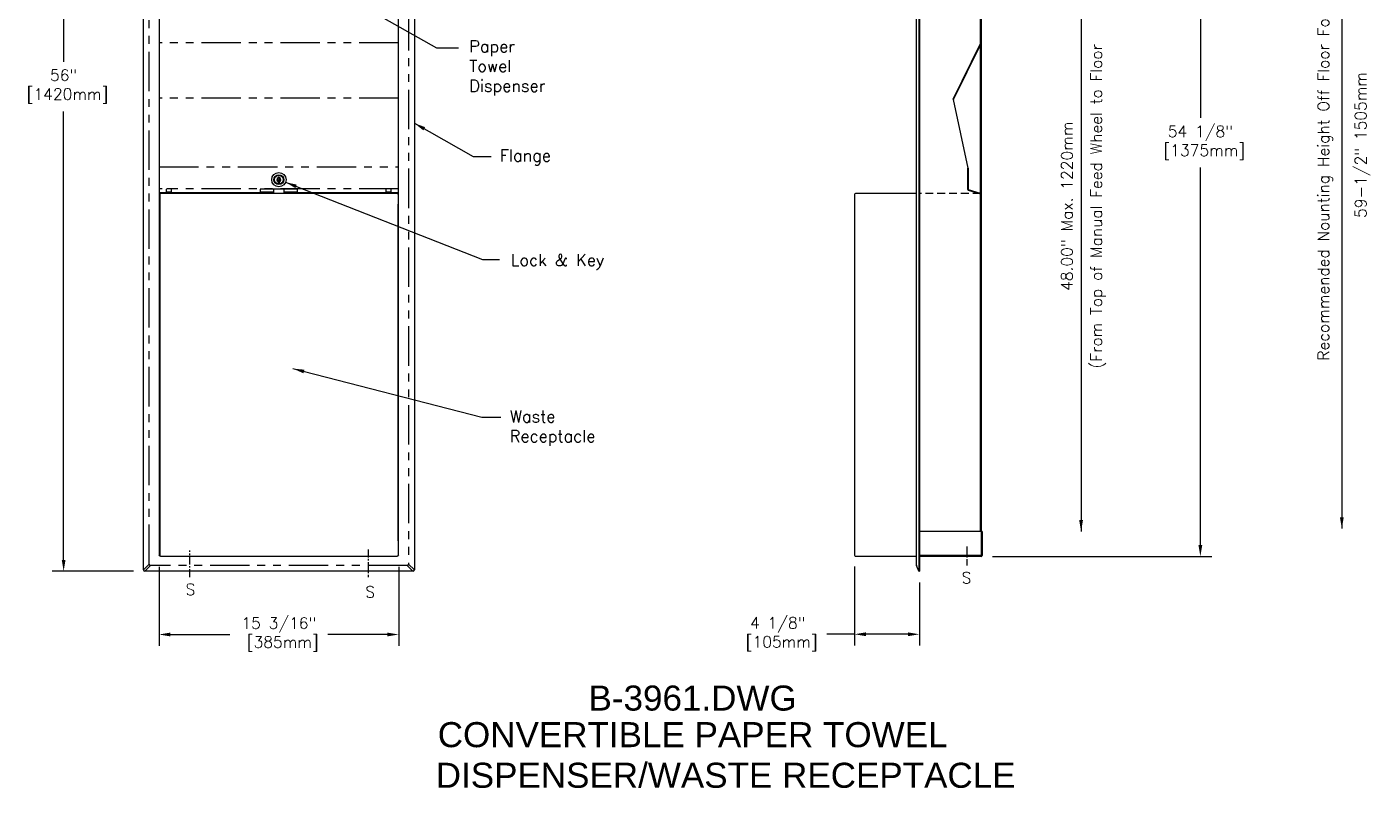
# Model space of a CAD drawing. Extents: x -16 to 69.2, y -29.7 to 56.4.
# Drawn here: x -16 to 69.2, y -29.7 to 18.5 of the extents above; entities that cross this region are included whole.
import ezdxf
from ezdxf.enums import TextEntityAlignment as Align

# ---------------------------------------------------------------- set-up
doc = ezdxf.new("R2010")
doc.units = 0
doc.header["$MEASUREMENT"] = 0
doc.header["$PDSIZE"] = -1
for name, pattern in [('CENTERX2', [0.8, 0.5, -0.1, 0.1, -0.1]), ('HIDDENX2', [0.75, 0.5, -0.25]), ('PHANTOMX2', [5, 2.5, -0.5, 0.5, -0.5, 0.5, -0.5])]:
    doc.linetypes.add(name, pattern=pattern)
doc.layers.get('0').update_dxf_attribs({"linetype": 'CONTINUOUS'})
doc.layers.get('DEFPOINTS').update_dxf_attribs({"linetype": 'CONTINUOUS'})
for name, color, linetype in [('OBJECT', 4, 'CONTINUOUS'), ('OBJECT_DIM', 1, 'CONTINUOUS'), ('TEXT', 2, 'CONTINUOUS')]:
    doc.layers.add(name, color=color, linetype=linetype)
doc.styles.add('ARIAL_5', font='arial.ttf', dxfattribs={"height": 5})
doc.styles.get("Standard").update_dxf_attribs({"font": 'romans.shx'})
doc.dimstyles.get("Standard").update_dxf_attribs({"dimtxt": 0.72, "dimasz": 0.72, "dimexe": 0.72, "dimexo": 0.72, "dimgap": 0.36, "dimtad": 0, "dimtih": 1, "dimtoh": 1, "dimdec": 4, "dimzin": 0, "dimtxsty": 'STANDARD', "dimcen": 0.09, "dimazin": 3, "dimtfac": 1, "dimtdec": 4, "dimtofl": 0, "dimtmove": 0, "dimatfit": 3, "dimtolj": 1, "dimtzin": 0})

# ---------------------------------------------------------------- blocks, each defined once
blk = doc.blocks.new('*D3')
at = {"layer": 'DEFPOINTS', "color": 0, "linetype": 'CONTINUOUS'}
for p in [(-8.553, 40.012), (-13.708, -15.991), (-8.553, -15.991)]:
    blk.add_point(p, dxfattribs=at)
at = {"layer": 'OBJECT_DIM', "color": 0, "linetype": 'CONTINUOUS'}
for p, q in [((-9.273, 40.012), (-14.428, 40.012)), ((-13.708, 39.292), (-13.708, 16.338)), ((-13.708, -15.271), (-13.708, 13.184)), ((-9.273, -15.991), (-14.428, -15.991))]:
    blk.add_line(p, q, dxfattribs=at)
for points in [[(-13.828, 39.292), (-13.588, 39.292), (-13.708, 40.012)], [(-13.828, -15.271), (-13.588, -15.271), (-13.708, -15.991)]]:
    blk.add_solid(points, dxfattribs=at)
at = {"layer": 'OBJECT_DIM', "color": 0, "linetype": 'CONTINUOUS', "insert": (-13.708, 14.761), "char_height": 0.72, "attachment_point": 5}
blk.add_mtext('\\A1;56"\\P [1420mm]', dxfattribs=at)
blk = doc.blocks.new('*D7')
at = {"layer": 'DEFPOINTS', "color": 0, "linetype": 'CONTINUOUS'}
for p in [(-7.658, -14.991), (7.544, -14.991), (-7.658, -20.002)]:
    blk.add_point(p, dxfattribs=at)
at = {"layer": 'OBJECT_DIM', "color": 0, "linetype": 'CONTINUOUS'}
for p, q in [((-7.658, -15.711), (-7.658, -20.722)), ((7.544, -15.711), (7.544, -20.722)), ((-6.938, -20.002), (-3.16, -20.002)), ((6.824, -20.002), (3.046, -20.002))]:
    blk.add_line(p, q, dxfattribs=at)
for points in [[(-6.938, -19.882), (-6.938, -20.122), (-7.658, -20.002)], [(6.824, -19.882), (6.824, -20.122), (7.544, -20.002)]]:
    blk.add_solid(points, dxfattribs=at)
at = {"layer": 'OBJECT_DIM', "color": 0, "linetype": 'CONTINUOUS', "insert": (-0.057, -20.002), "char_height": 0.72, "attachment_point": 5}
blk.add_mtext('\\A1;15 3/16"\\P [385mm]', dxfattribs=at)
blk = doc.blocks.new('*D11')
at = {"layer": 'DEFPOINTS', "color": 0, "linetype": 'CONTINUOUS'}
for p in [(44.48, 39.076), (44.48, -15.055), (58.39, -15.055)]:
    blk.add_point(p, dxfattribs=at)
at = {"layer": 'OBJECT_DIM', "color": 0, "linetype": 'CONTINUOUS'}
for p, q in [((45.2, 39.076), (59.11, 39.076)), ((58.39, 38.356), (58.39, 12.771)), ((58.39, -14.335), (58.39, 9.617)), ((45.2, -15.055), (59.11, -15.055))]:
    blk.add_line(p, q, dxfattribs=at)
for points in [[(58.27, 38.356), (58.51, 38.356), (58.39, 39.076)], [(58.27, -14.335), (58.51, -14.335), (58.39, -15.055)]]:
    blk.add_solid(points, dxfattribs=at)
at = {"layer": 'OBJECT_DIM', "color": 0, "linetype": 'CONTINUOUS', "insert": (58.39, 11.194), "char_height": 0.72, "attachment_point": 5}
blk.add_mtext('\\A1;54 1/8"\\P [1375mm]', dxfattribs=at)
blk = doc.blocks.new('*D12')
at = {"layer": 'DEFPOINTS', "color": 0, "linetype": 'CONTINUOUS'}
for p in [(36.452, -14.974), (40.572, -15.979), (40.572, -19.988)]:
    blk.add_point(p, dxfattribs=at)
at = {"layer": 'OBJECT_DIM', "color": 0, "linetype": 'CONTINUOUS'}
for p, q in [((36.452, -15.694), (36.452, -20.708)), ((40.572, -16.699), (40.572, -20.708)), ((36.452, -19.988), (34.69, -19.988)), ((39.852, -19.988), (37.172, -19.988))]:
    blk.add_line(p, q, dxfattribs=at)
for points in [[(37.172, -19.868), (37.172, -20.108), (36.452, -19.988)], [(39.852, -19.868), (39.852, -20.108), (40.572, -19.988)]]:
    blk.add_solid(points, dxfattribs=at)
at = {"layer": 'OBJECT_DIM', "color": 0, "linetype": 'CONTINUOUS', "insert": (31.587, -19.988), "char_height": 0.72, "attachment_point": 5}
blk.add_mtext('\\A1;4 1/8"\\P [105mm]', dxfattribs=at)
blk = doc.blocks.new('TBLK_TX')

msp = doc.modelspace()

# ---------------------------------------------------------------- linework, layer by layer
at = {"layer": 'OBJECT', "linetype": 'CONTINUOUS'}
for p, q in [((-8.65046, -15.89423), (-8.65046, 39.91462)), ((8.53704, 39.91462), (8.53704, -15.89423)), ((40.38475, -15.53087), (40.38475, 39.55126)), ((40.54276, 39.91462), (40.54276, -15.89423)), ((40.57225, 39.91794), (40.57225, -15.89756)), ((44.44875, -13.46531), (44.44875, 37.48569)), ((44.50975, -13.46529), (44.50975, 37.48567)), ((-7.65046, 22.51169), (-7.65046, -14.96231)), ((7.53704, -14.96231), (7.53704, 22.07614)), ((42.71103, 13.96505), (44.44875, 17.49086)), ((44.44875, 17.43431), (42.7373, 13.96179)), ((42.7075, 13.93657), (43.64117, 9.57943)), ((43.66585, 9.5836), (42.73376, 13.93331)), ((43.64182, 8.2334), (43.64182, 9.57335)), ((43.66682, 9.57444), (43.66682, 8.24094)), ((-0.01571, 9.00169), (-0.09771, 9.00169)), ((-0.09771, 9.00169), (-0.09771, 8.96761)), ((-0.09771, 8.96761), (-0.09771, 8.92903)), ((-0.09771, 8.77436), (-0.09771, 8.92903)), ((-0.01571, 8.81169), (-0.09771, 8.81169)), ((-0.09771, 8.77436), (-0.09771, 8.73578)), ((-0.09771, 8.73578), (-0.09771, 8.61169)), ((-0.09771, 8.61169), (-0.01571, 8.61169)), ((-0.01571, 8.96761), (-0.01571, 9.00169)), ((-0.01571, 8.92903), (-0.01571, 8.96761)), ((-0.01571, 8.92903), (-0.01571, 8.77436)), ((-0.01571, 8.73578), (-0.01571, 8.77436)), ((-0.01571, 8.61169), (-0.01571, 8.73578)), ((-7.17921, 8.01797), (-7.65046, 8.01797)), ((-7.61671, 7.91369), (-7.61671, -14.97381)), ((-7.11671, 7.97669), (-7.55371, 7.97669)), ((-7.17921, 8.05582), (-7.17921, 8.24229)), ((-6.86721, 8.05582), (-7.17921, 8.05582)), ((-7.17921, 7.97669), (-7.17921, 8.05582)), ((-6.89721, 8.26359), (-7.14921, 8.26359)), ((7.00329, 7.97669), (-7.11671, 7.97669)), ((-6.86721, 8.05582), (-6.86721, 8.24229)), ((-6.86721, 7.97669), (-6.86721, 8.05582)), ((-0.36921, 8.01797), (-6.86721, 8.01797)), ((1.13079, 8.24722), (-1.24421, 8.24722)), ((-1.24421, 8.24722), (-1.24421, 8.07702)), ((-1.24421, 8.07702), (-0.36921, 8.07702)), ((-0.36921, 7.97669), (-0.36921, 8.24722)), ((0.25579, 8.24722), (0.25579, 7.97669)), ((0.25579, 8.07702), (1.13079, 8.07702)), ((6.75379, 8.01797), (0.25579, 8.01797)), ((1.13079, 8.07702), (1.13079, 8.24722)), ((6.75379, 8.05582), (6.75379, 8.24229)), ((7.06579, 8.05582), (6.75379, 8.05582)), ((6.75379, 7.97669), (6.75379, 8.05582)), ((7.03579, 8.26359), (6.78379, 8.26359)), ((7.44029, 7.97669), (7.00329, 7.97669)), ((7.06579, 8.05582), (7.06579, 8.24229)), ((7.06579, 7.97669), (7.06579, 8.05582)), ((7.53704, 8.01797), (7.06579, 8.01797)), ((7.50329, 7.91369), (7.50329, -14.97381)), ((36.45225, 7.91369), (36.45225, -14.97381)), ((36.95225, 7.97669), (36.51525, 7.97669)), ((40.38475, 7.97669), (36.95225, 7.97669)), ((43.6723, 8.19175), (44.44875, 7.94525)), ((44.44875, 7.97148), (43.68704, 8.2133)), ((7.50329, 7.28919), (7.53704, 7.28919)), ((7.50804, -14.05381), (7.50804, 7.28919)), ((44.50655, -13.46531), (40.57225, -13.46531)), ((44.50655, -14.99331), (44.50655, -13.46531)), ((44.54175, -13.46531), (44.50975, -13.46531)), ((44.50975, -13.46531), (44.50975, -14.99331)), ((44.54175, -13.46531), (44.54175, -14.99331)), ((-7.62146, -14.05381), (-7.65046, -14.05381)), ((-7.62146, -14.05381), (-7.62146, -14.05381)), ((7.53704, -14.05381), (7.50804, -14.05381)), ((7.50804, -14.05381), (7.50804, -14.05381)), ((44.50655, -14.05381), (44.50975, -14.05381)), ((-7.65046, -14.99131), (-7.65046, -14.99864)), ((-7.65046, -14.99864), (-7.65046, -14.99131)), ((-7.65046, -14.99131), (-7.61351, -14.99131)), ((-7.65046, -14.99131), (-7.65046, -14.99131)), ((-7.65046, -14.99864), (-7.65046, -14.99864)), ((-7.56721, -15.02331), (-7.11671, -15.02331)), ((-7.11671, -15.02331), (7.00329, -15.02331)), ((7.00329, -15.02331), (7.45379, -15.02331)), ((7.50009, -14.99131), (7.53704, -14.99131)), ((7.53704, -14.99864), (7.53704, -14.99131)), ((7.53704, -14.99131), (7.53704, -14.99864)), ((7.53704, -14.99131), (7.53704, -14.99131)), ((7.53704, -14.99864), (7.53704, -14.99864)), ((36.50175, -15.02331), (36.95225, -15.02331)), ((36.95225, -15.02331), (40.38475, -15.02331)), ((44.50655, -14.99331), (40.57225, -14.99331)), ((44.47975, -15.05531), (40.57225, -15.05531)), ((44.50655, -14.99331), (44.50655, -14.99331)), ((44.50975, -14.99331), (44.54175, -14.99331)), ((-8.65046, -15.89423), (-8.2871, -15.53087)), ((-8.65045, -15.89756), (-8.65046, -15.89423)), ((-8.64995, -15.9073), (-8.65045, -15.89756)), ((-8.55671, -15.9913), (-8.56646, -15.9908)), ((-8.55338, -15.99131), (-8.55671, -15.9913)), ((-8.19002, -15.62795), (-8.55338, -15.99131)), ((8.43997, -15.99131), (-8.55338, -15.99131)), ((8.43997, -15.99131), (8.07661, -15.62795)), ((8.17368, -15.53087), (8.53704, -15.89423)), ((8.44329, -15.9913), (8.43997, -15.99131)), ((8.45304, -15.9908), (8.44329, -15.9913)), ((8.53704, -15.89756), (8.53653, -15.9073)), ((8.53704, -15.89423), (8.53704, -15.89756)), ((40.38475, -15.60368), (40.38475, -15.53087)), ((40.54276, -15.9908), (40.38966, -15.62795)), ((40.54276, -15.89423), (40.54278, -15.89756)), ((40.54278, -15.89756), (40.54276, -15.9073)), ((40.54276, -15.9908), (40.54276, -15.9073)), ((40.54276, -15.9908), (40.57225, -15.97888)), ((40.54276, -15.9908), (40.54276, -15.9908)), ((40.54276, -15.9908), (40.54276, -15.9908)), ((40.57225, -15.89756), (40.57225, -15.97888))]:
    msp.add_line(p, q, dxfattribs=at)
at = {"layer": 'OBJECT', "linetype": 'PHANTOMX2'}
for p, q in [((-8.2871, -15.53087), (-8.2871, 39.55126)), ((8.17368, 39.55126), (8.17368, -15.53087)), ((7.53704, 17.53313), (-7.65046, 17.53313)), ((7.53704, 14.02084), (-7.65046, 14.02084)), ((-7.65046, 9.6672), (7.53704, 9.6672)), ((7.53704, 8.27724), (-7.65046, 8.27724)), ((8.07661, -15.62795), (-8.19002, -15.62795))]:
    msp.add_line(p, q, dxfattribs=at)
at = {"layer": 'OBJECT', "linetype": 'HIDDENX2'}
msp.add_line((44.44875, 7.97669), (40.57225, 7.97669), dxfattribs=at)
at = {"layer": 'OBJECT', "linetype": 'CENTERX2'}
for p, q in [((43.57225, -14.41872), (43.57225, -15.63485)), ((-5.71266, -16.3622), (-5.71266, -14.665)), ((5.59924, -14.61112), (5.59924, -16.3622))]:
    msp.add_line(p, q, dxfattribs=at)
at = {"layer": 'OBJECT', "linetype": 'CONTINUOUS', "flags": 128}
for points in [[(-7.14921, 8.26359), (-7.15506, 8.26318), (-7.16069, 8.26197), (-7.16588, 8.26), (-7.17042, 8.25735), (-7.17415, 8.25412), (-7.17692, 8.25044), (-7.17863, 8.24645), (-7.17921, 8.24229)], [(-6.86721, 8.24229), (-6.86779, 8.24645), (-6.86949, 8.25044), (-6.87226, 8.25412), (-6.876, 8.25735), (-6.88054, 8.26), (-6.88573, 8.26197), (-6.89136, 8.26318), (-6.89721, 8.26359)], [(6.78379, 8.26359), (6.77794, 8.26318), (6.77231, 8.26197), (6.76712, 8.26), (6.76258, 8.25735), (6.75885, 8.25412), (6.75608, 8.25044), (6.75437, 8.24645), (6.75379, 8.24229)], [(7.06579, 8.24229), (7.06521, 8.24645), (7.06351, 8.25044), (7.06074, 8.25412), (7.057, 8.25735), (7.05246, 8.26), (7.04727, 8.26197), (7.04164, 8.26318), (7.03579, 8.26359)], [(44.50655, -14.99331), (44.50058, -15.01456), (44.49461, -15.03325), (44.48864, -15.04709), (44.48267, -15.0544), (44.47975, -15.05531)]]:
    msp.add_lwpolyline(points, dxfattribs=at)
at = {"layer": 'OBJECT', "linetype": 'CONTINUOUS'}
for radius in [0.455, 0.4548, 0.315, 0.31, 0.28]:
    msp.add_circle((-0.05671, 8.85169), radius, dxfattribs=at)
for centre, radius, start, end in [((42.75023, 13.94573), 0.0437, 153.7632878, 192.0947571), ((42.7765, 13.94247), 0.0437, 153.7632878, 192.0947571), ((43.59811, 9.57179), 0.0437, 0, 12.0947571), ((43.62311, 9.57444), 0.0437, 0, 12.0947571), ((-0.05671, 8.85169), 0.12296, 109.4785805, 250.5214195), ((-0.05671, 8.85169), 0.08753, 117.9307865, 242.0692135), ((-0.05671, 8.85169), 0.115, 69.1132629, 110.8867371), ((-0.05671, 8.85169), 0.12296, 289.4785805, 70.5214195), ((-0.05671, 8.85169), 0.08753, 297.9307865, 62.0692135), ((-7.55371, 7.91369), 0.063, 90, 180), ((7.44029, 7.91369), 0.063, 0, 90), ((36.51525, 7.91369), 0.063, 90, 180), ((43.68552, 8.2334), 0.0437, 180, 252.3874222), ((43.69415, 8.23971), 0.02736, 177.4379748, 254.9494474), ((-7.71146, -14.96231), 0.061, 331.6139621, 0), ((-7.56721, -14.97381), 0.0495, 180, 270), ((7.45379, -14.97381), 0.0495, 270, 0), ((7.59804, -14.96231), 0.061, 180, 208.3860375), ((36.50175, -14.97381), 0.0495, 180, 270), ((44.47975, -14.99331), 0.062, 270, 0), ((44.48039, -14.99343), 0.02937, 313.2173104, 0.2457869), ((-8.55671, -15.89756), 0.09375, 185.9678023, 264.0321977), ((-8.18258, -15.52343), 0.10478, 184.0740296, 265.9259705), ((8.06916, -15.52343), 0.10478, 274.0740295, 355.9259705), ((8.44329, -15.89756), 0.09375, 275.9678024, 354.0321976), ((40.44725, -15.60368), 0.0625, 180, 202.848733), ((41.21426, -15.94905), 0.67279, 176.4424661, 183.5575339)]:
    msp.add_arc(centre, radius, start, end, dxfattribs=at)
at = {"layer": 'OBJECT_DIM', "linetype": 'CONTINUOUS'}
for p, q in [((67.36038, 38.35569), (67.36038, -13.28716)), ((50.82319, 24.32069), (50.82319, -13.46531)), ((45.19975, -15.05531), (58.72573, -15.05531))]:
    msp.add_line(p, q, dxfattribs=at)
for points in [[(50.70319, -12.74531), (50.94319, -12.74531), (50.82319, -13.46531)], [(67.24038, -12.56716), (67.48038, -12.56716), (67.36038, -13.28716)]]:
    msp.add_solid(points, dxfattribs=at)

# ---------------------------------------------------------------- block references
at = {"layer": 'TEXT', "linetype": 'CONTINUOUS'}
ref = msp.add_blockref('TBLK_TX', (26.18521, -24.82996), dxfattribs=dict(at, xscale=0.3179903999999993, yscale=0.3179903999999993, zscale=0.3179904000000001))
ref.add_attrib('TITLE', 'B-3961.DWG', dxfattribs={"layer": '0', "height": 1.589952, "style": 'ARIAL_5'}).set_placement((26.18521, -24.82996), align=Align.CENTER)
ref.add_attrib('DWG_NAME', 'CONVERTIBLE PAPER TOWEL', dxfattribs={"layer": '0', "height": 1.589952, "style": 'ARIAL_5'}).set_placement((26.18521, -27.15053), align=Align.CENTER)
ref = msp.add_blockref('TBLK_TX', (28.2804, -29.72729), dxfattribs=dict(at, xscale=0.3179903999999993, yscale=0.3179903999999993, zscale=0.3179904000000001))
ref.add_attrib('TITLE', 'DISPENSER/WASTE RECEPTACLE', dxfattribs={"layer": '0', "height": 1.589952, "style": 'ARIAL_5'}).set_placement((28.2804, -29.72729), align=Align.CENTER)

# ---------------------------------------------------------------- texts
at = {"layer": 'OBJECT_DIM', "linetype": 'CONTINUOUS', "char_height": 0.72, "attachment_point": 5, "rotation": 90}
for s, insert in [('Recommended Nounting Height Off Floor For Barrier-Free Design', (66.31538, 13.54916)), ('(From Top of Manual Feed Wheel to Floor', (51.90996, 7.16484)), ('59-1/2" 1505mm', (68.6766, 11.05095)), ('48.00" Max. 1220mm', (49.92574, 7.16484))]:
    msp.add_mtext(s, dxfattribs=dict(at, insert=insert))
at = {"layer": 'OBJECT_DIM', "linetype": 'CONTINUOUS', "char_height": 0.75, "width": 12.1652174, "attachment_point": 1}
for s, insert in [('Paper \\PTowel \\PDispenser', (12.01854, 17.68603)), ('Flange', (13.9555, 10.75688)), ('Lock & Key', (14.65384, 4.1306)), ('Waste\\PReceptacle', (14.5898, -5.7929))]:
    msp.add_mtext(s, dxfattribs=dict(at, insert=insert))
at = {"layer": 'OBJECT_DIM', "linetype": 'CONTINUOUS', "char_height": 0.72, "attachment_point": 5}
for insert in [(43.55981, -16.40295), (-5.66636, -17.1415), (5.73638, -17.29927)]:
    msp.add_mtext('S', dxfattribs=dict(at, insert=insert))

# ---------------------------------------------------------------- dimensions: what is measured, and where the dimension line sits
at = {"layer": 'OBJECT_DIM', "linetype": 'CONTINUOUS'}
for base, p1, p2, picture, middle in [((-13.70822, -15.99131), (-8.55338, 40.01169), (-8.55338, -15.99131), '*D3', (-13.70822, 14.76091)), ((58.39039, -15.05531), (44.47975, 39.07569), (44.47975, -15.05531), '*D11', (58.39039, 11.19375))]:
    dim = msp.add_linear_dim(base=base, p1=p1, p2=p2, angle=90, dimstyle='STANDARD', override={"dimpost": '"\\X'}, dxfattribs=at)
    dim.commit()
    dim.dimension.update_dxf_attribs({"geometry": picture, "text_midpoint": middle, "dimtype": 160})
for base, p1, p2, picture, middle in [((-7.65779, -20.00159), (7.54438, -14.99131), (-7.65779, -14.99131), '*D7', (-0.05671, -20.00159)), ((40.57225, -19.9883), (36.45225, -14.97381), (40.57225, -15.97888), '*D12', (31.58731, -19.9883))]:
    dim = msp.add_linear_dim(base=base, p1=p1, p2=p2, dimstyle='STANDARD', override={"dimpost": '"\\X'}, dxfattribs=at)
    dim.commit()
    dim.dimension.update_dxf_attribs({"geometry": picture, "text_midpoint": middle, "dimtype": 160})

# ---------------------------------------------------------------- leaders
for points in [[(3.5251, 20.8384), (9.95092, 17.22332), (11.33048, 17.22332)], [(8.53704, 12.43482), (12.27438, 10.33079), (13.39981, 10.33079)], [(0.36792, 8.68879), (12.85525, 3.79195), (13.94437, 3.79195)], [(0.8386, -3.13685), (12.81894, -6.22035), (14.01698, -6.22035)]]:
    msp.add_leader(points, dimstyle='STANDARD', override={"dimgap": 0.36, "dimtad": 0}, dxfattribs=at)

doc.saveas('drawing.dxf')
